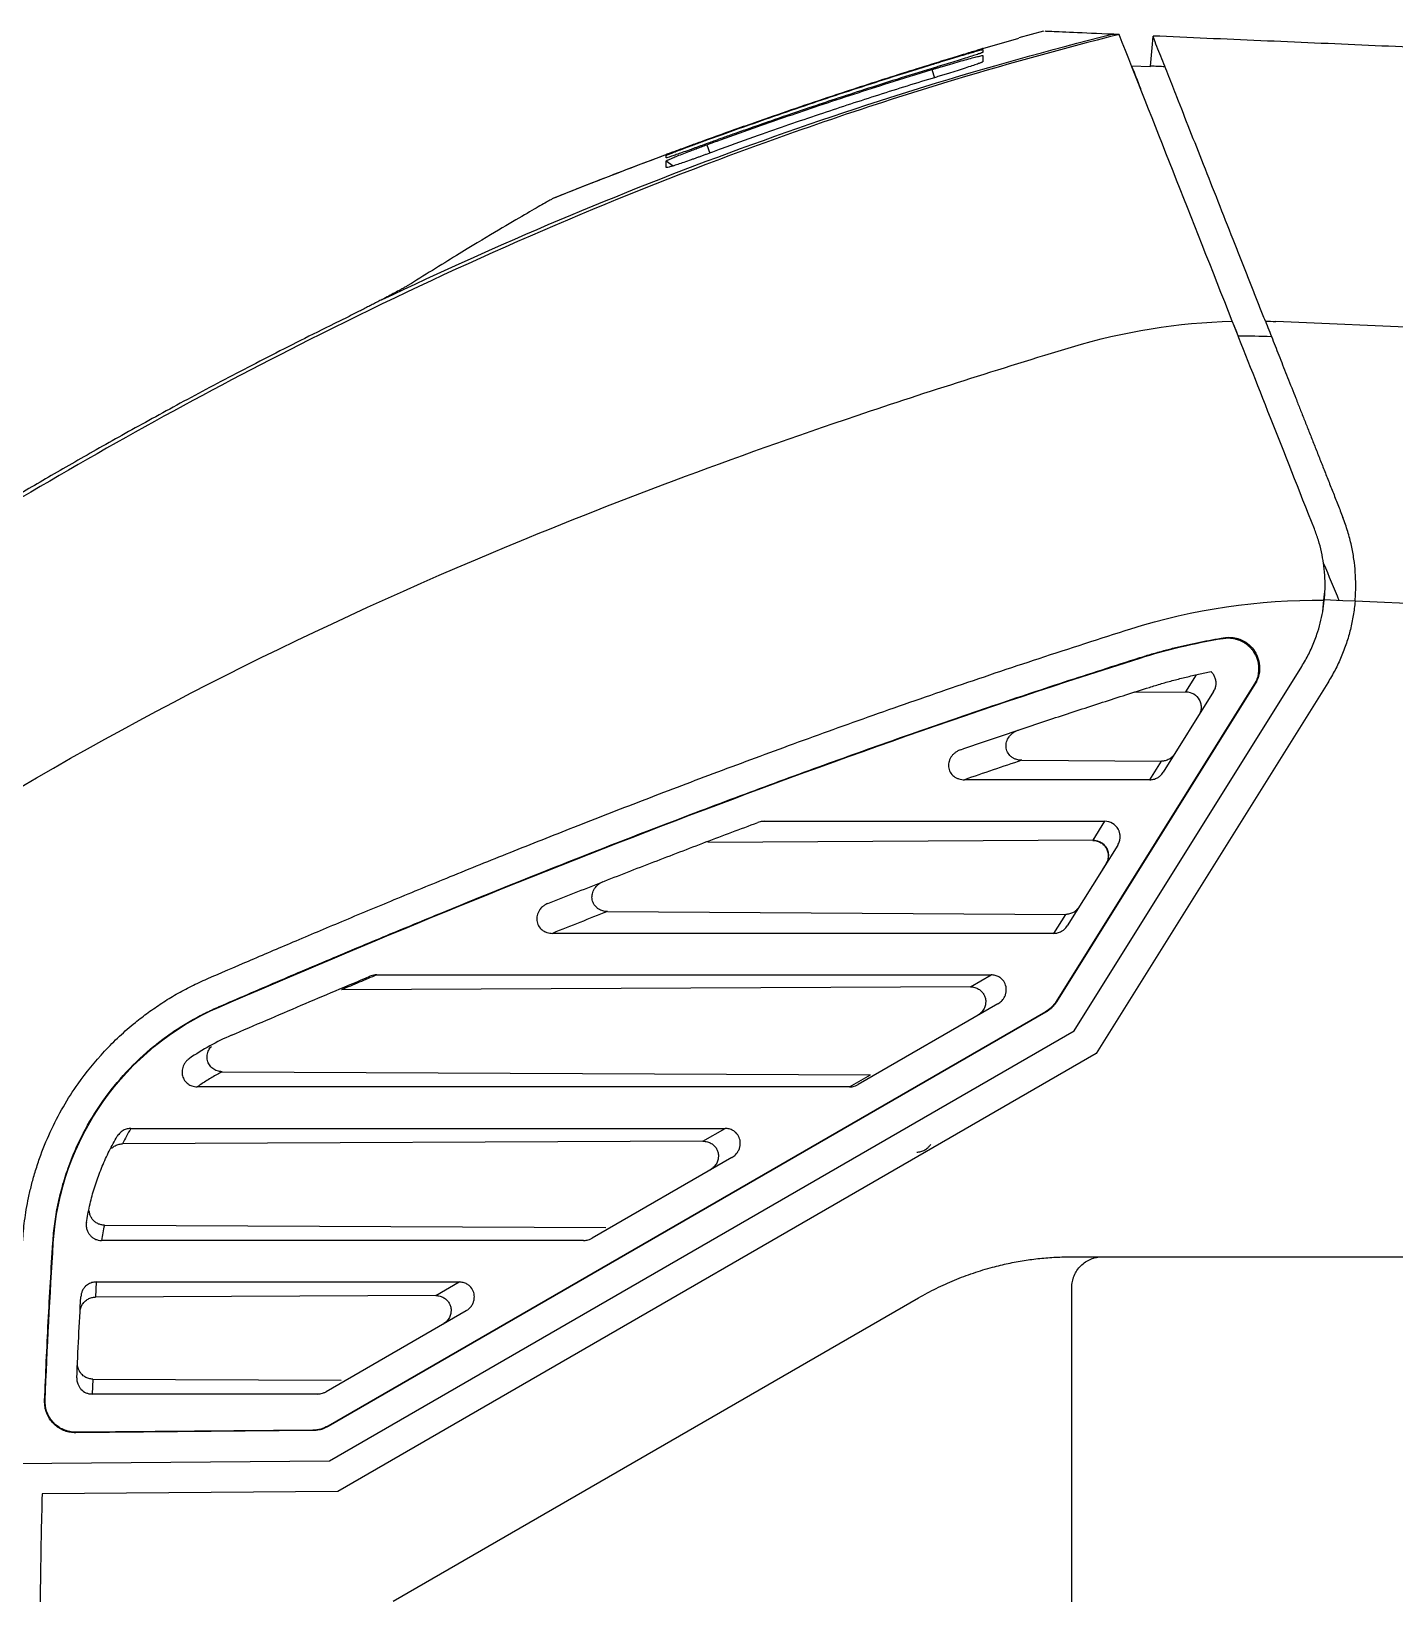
# Model space of a CAD drawing. Extents: x 86 to 639, y 68 to 658.
# Drawn here: x 485.7 to 530.1, y 424.2 to 475.1 of the extents above; entities that cross this region are included whole.
import ezdxf

# ---------------------------------------------------------------- set-up
doc = ezdxf.new("R2010")
doc.units = 0
doc.layers.get('0').update_dxf_attribs({"linetype": 'CONTINUOUS'})

msp = doc.modelspace()

# ---------------------------------------------------------------- linework, layer by layer
at = {"color": 7, "linetype": 'CONTINUOUS'}
for p, q in [((516.64, 474.543), (517.816, 474.884)), ((518.62, 475.106), (517.815, 474.887)), ((522.187, 474.921), (522.184, 474.95)), ((522.184, 474.93), (522.187, 474.921)), ((514.983, 473.858), (515.064, 473.593)), ((521.482, 473.985), (522.106, 473.958)), ((522.106, 473.958), (522.104, 473.97)), ((507.658, 471.41), (507.757, 471.139)), ((506.334, 471.091), (506.334, 471.093)), ((524.957, 465.185), (524.826, 465.517)), ((577.974, 463.396), (526.186, 465.657)), ((527.758, 456.694), (527.784, 456.951)), ((527.712, 456.217), (527.736, 456.462)), ((527.736, 456.462), (527.758, 456.694)), ((528.362, 456.562), (527.761, 456.588)), ((528.762, 456.544), (528.362, 456.562)), ((587.082, 453.998), (528.762, 456.544)), ((524.497, 455.36), (524.464, 455.338)), ((519.614, 442.562), (527.025, 454.422)), ((521.757, 454.712), (521.762, 454.697)), ((525.47, 453.821), (519.03, 443.515)), ((525.502, 453.842), (519.042, 443.503)), ((527.873, 453.892), (520.33, 441.821)), ((523.254, 453.599), (523.602, 454.156)), ((525.47, 453.821), (525.502, 453.842)), ((521.576, 453.589), (523.254, 453.599)), ((524.158, 453.608), (522.515, 450.978)), ((517.907, 451.369), (522.458, 451.341)), ((522.079, 450.734), (522.458, 451.341)), ((522.079, 450.734), (516.042, 450.734)), ((509.527, 449.382), (520.618, 449.382)), ((520.234, 448.766), (520.618, 449.382)), ((520.234, 448.766), (507.685, 448.689)), ((521.034, 448.608), (519.391, 445.978)), ((520.645, 447.986), (520.528, 447.799)), ((504.418, 446.443), (519.34, 446.351)), ((518.955, 445.734), (519.34, 446.351)), ((518.955, 445.734), (502.627, 445.734)), ((496.912, 444.382), (516.912, 444.382)), ((516.236, 443.992), (516.912, 444.382)), ((516.236, 443.992), (495.761, 443.897)), ((491.777, 443.349), (491.783, 443.335)), ((518.682, 443.179), (495.321, 429.691)), ((518.694, 443.167), (495.326, 429.676)), ((517.135, 443.44), (512.579, 440.81)), ((518.694, 443.167), (518.682, 443.179)), ((519.042, 443.503), (519.03, 443.515)), ((495.365, 428.562), (519.614, 442.562)), ((520.33, 441.821), (495.637, 427.564)), ((491.878, 441.229), (512.987, 441.131)), ((512.3, 440.734), (512.987, 441.131)), ((512.3, 440.734), (491.063, 440.734)), ((488.9, 439.382), (508.251, 439.382)), ((507.531, 438.966), (508.251, 439.382)), ((507.531, 438.966), (488.628, 438.879)), ((508.475, 438.44), (503.919, 435.81)), ((488.04, 436.232), (504.371, 436.156)), ((486.362, 435.657), (486.378, 435.656)), ((503.64, 435.734), (487.946, 435.734)), ((519.548, 435.204), (582.082, 435.204)), ((487.773, 434.382), (487.746, 433.889)), ((487.773, 434.382), (499.591, 434.382)), ((498.827, 433.94), (499.591, 434.382)), ((519.539, 395.204), (519.539, 434.204)), ((498.827, 433.94), (487.746, 433.889)), ((497.448, 423.991), (514.549, 433.864)), ((499.815, 433.44), (495.259, 430.81)), ((487.662, 431.219), (487.64, 430.734)), ((487.662, 431.219), (495.755, 431.182)), ((486.095, 430.513), (486.111, 430.529)), ((494.979, 430.734), (487.64, 430.734)), ((494.835, 429.542), (487.103, 429.474)), ((487.103, 429.474), (487.119, 429.49)), ((494.83, 429.557), (487.119, 429.49)), ((494.835, 429.542), (494.83, 429.557)), ((495.326, 429.676), (495.321, 429.691)), ((485.039, 428.472), (495.365, 428.562)), ((495.637, 427.564), (486.012, 427.48))]:
    msp.add_line(p, q, dxfattribs=at)
at = {"color": 8, "linetype": 'CONTINUOUS'}
msp.add_line((506.334, 470.882), (506.564, 470.724), dxfattribs=at)
at = {"color": 7, "linetype": 'CONTINUOUS'}
for points, knots in [([(521.082, 474.998), (519.162, 474.52), (517.255, 473.991), (512.753, 472.619), (505.716, 470.206), (491.956, 464.077), (481.401, 457.694), (473.653, 452.377), (472.193, 451.346), (470.746, 450.297)], [0.006079, 0.006079, 0.006079, 0.006079, 0.579526, 0.579526, 1.370109, 2.734139, 4.938381, 4.938381, 5.45612, 5.45612, 5.45612, 5.45612]), ([(497.082, 466.37), (500.894, 468.185), (504.786, 469.834), (512.717, 472.733), (516.755, 473.983), (520.849, 475.008)], [0, 0, 0, 0, 0.5, 0.5, 1, 1, 1, 1]), ([(520.849, 475.008), (520.399, 475.028), (519.498, 475.067), (518.807, 475.097), (518.713, 475.102), (518.676, 475.103)], [0, 0, 0, 0, 0.379426, 0.758852, 1, 1, 1, 1]), ([(577.815, 472.521), (577.44, 472.538), (576.701, 472.57), (575.61, 472.618), (574.553, 472.664), (573.533, 472.708), (572.548, 472.751), (571.6, 472.793), (570.688, 472.833), (569.812, 472.871), (568.973, 472.908), (568.171, 472.943), (567.405, 472.976), (566.677, 473.008), (565.985, 473.038), (565.33, 473.066), (564.713, 473.093), (561.643, 473.227), (556.823, 473.437), (549.262, 473.767), (542.634, 474.058), (536.789, 474.314), (532.706, 474.492), (529.198, 474.644), (525.69, 474.797), (523.353, 474.899), (522.184, 474.95)], [0, 0, 0, 0, 0.020557, 0.040442, 0.059653, 0.078191, 0.096055, 0.113244, 0.129758, 0.145598, 0.160763, 0.175255, 0.189072, 0.202216, 0.214687, 0.226484, 0.237608, 0.248059, 0.392357, 0.497348, 0.654875, 0.748636, 0.811479, 0.874323, 0.937163, 1, 1, 1, 1]), ([(525.841, 465.669), (525.782, 465.818), (525.665, 466.116), (525.489, 466.561), (525.314, 467.004), (525.139, 467.446), (524.966, 467.885), (524.686, 468.593), (524.304, 469.561), (523.835, 470.75), (523.385, 471.888), (523.008, 472.842), (522.694, 473.639), (522.436, 474.292), (522.27, 474.712), (522.187, 474.921)], [0, 0, 0, 0, 0.044966, 0.089898, 0.134817, 0.179745, 0.224704, 0.269714, 0.398134, 0.526278, 0.648213, 0.769655, 0.846733, 0.923475, 1, 1, 1, 1]), ([(514.983, 473.858), (515.016, 473.868), (515.084, 473.889), (515.186, 473.919), (515.307, 473.955), (515.442, 473.995), (515.641, 474.054), (515.878, 474.122), (516.134, 474.193), (516.35, 474.251), (516.496, 474.287), (516.585, 474.307), (516.633, 474.316), (516.638, 474.314), (516.641, 474.313)], [0, 0, 0, 0, 0.040435, 0.082224, 0.125509, 0.189063, 0.250866, 0.377709, 0.500607, 0.626195, 0.749953, 0.833853, 0.916556, 1, 1, 1, 1]), ([(514.984, 474.023), (515.016, 474.033), (515.084, 474.054), (515.186, 474.085), (515.306, 474.122), (515.441, 474.163), (515.64, 474.223), (515.875, 474.294), (516.132, 474.369), (516.347, 474.432), (516.494, 474.474), (516.583, 474.498), (516.632, 474.51), (516.637, 474.511), (516.64, 474.511)], [0, 0, 0, 0, 0.040315, 0.082112, 0.12553, 0.189161, 0.250895, 0.377807, 0.500561, 0.626188, 0.749847, 0.833993, 0.916721, 1, 1, 1, 1]), ([(516.64, 474.54), (516.639, 474.54), (516.638, 474.539), (516.626, 474.535), (516.606, 474.529), (516.579, 474.52), (516.543, 474.51), (516.474, 474.488), (516.345, 474.449), (516.129, 474.383), (515.874, 474.306), (515.64, 474.234), (515.442, 474.174), (515.29, 474.127), (515.137, 474.08), (515.035, 474.048), (514.985, 474.033)], [0, 0, 0, 0, 0.04168, 0.083042, 0.124338, 0.165821, 0.207742, 0.250344, 0.373822, 0.499504, 0.622344, 0.749085, 0.810596, 0.874457, 0.939088, 1, 1, 1, 1]), ([(516.641, 474.419), (516.64, 474.418), (516.639, 474.416), (516.626, 474.41), (516.607, 474.403), (516.579, 474.393), (516.544, 474.38), (516.474, 474.356), (516.345, 474.314), (516.13, 474.247), (515.876, 474.167), (515.642, 474.095), (515.445, 474.035), (515.294, 473.988), (515.141, 473.942), (515.038, 473.911), (514.989, 473.895)], [0, 0, 0, 0, 0.0416519, 0.0829944, 0.1242804, 0.1657636, 0.2076945, 0.2503157, 0.3737345, 0.4994214, 0.6222441, 0.7490082, 0.8104932, 0.874412, 0.9391496, 1, 1, 1, 1]), ([(516.64, 474.543), (516.64, 474.542), (516.64, 474.542), (516.64, 474.541), (516.64, 474.54)], [0, 0, 0, 0, 0.503636, 1, 1, 1, 1]), ([(516.64, 474.511), (516.64, 474.503), (516.641, 474.488), (516.64, 474.458), (516.641, 474.432), (516.641, 474.419)], [0, 0, 0, 0, 0.3307315, 0.6640683, 1, 1, 1, 1]), ([(516.641, 474.313), (516.641, 474.284), (516.642, 474.226), (516.642, 474.152), (516.642, 474.115)], [0, 0, 0, 0, 0.4993483, 1, 1, 1, 1]), ([(507.658, 471.41), (507.806, 471.464), (508.357, 471.664), (509.57, 472.095), (511.393, 472.72), (513.284, 473.336), (514.515, 473.714), (514.983, 473.858)], [0, 0, 0, 0, 0.060986, 0.227649, 0.499981, 0.809721, 1, 1, 1, 1]), ([(507.661, 471.567), (507.829, 471.628), (508.458, 471.855), (509.845, 472.346), (511.84, 473.024), (513.654, 473.611), (514.708, 473.938), (514.984, 474.023)], [0, 0, 0, 0, 0.069231, 0.259707, 0.571422, 0.887858, 1, 1, 1, 1]), ([(514.985, 474.033), (514.657, 473.931), (514.002, 473.727), (513.021, 473.414), (511.572, 472.941), (509.966, 472.396), (508.51, 471.882), (507.844, 471.641), (507.663, 471.576)], [0, 0, 0, 0, 0.133335, 0.26667, 0.400006, 0.725163, 0.925162, 1, 1, 1, 1]), ([(514.989, 473.895), (514.605, 473.777), (513.87, 473.551), (512.819, 473.217), (511.867, 472.906), (511.014, 472.622), (510.26, 472.365), (509.603, 472.138), (509.044, 471.942), (508.582, 471.778), (508.216, 471.648), (507.947, 471.55), (507.774, 471.488), (507.691, 471.457), (507.665, 471.448)], [0, 0, 0, 0, 0.156047, 0.298876, 0.428486, 0.544876, 0.648045, 0.737993, 0.814718, 0.878221, 0.9285, 0.965557, 0.98939, 1, 1, 1, 1]), ([(516.642, 474.115), (516.641, 474.113), (516.639, 474.11), (516.627, 474.103), (516.607, 474.093), (516.579, 474.082), (516.544, 474.068), (516.474, 474.042), (516.345, 473.997), (516.13, 473.926), (515.877, 473.844), (515.643, 473.771), (515.447, 473.711), (515.295, 473.664), (515.143, 473.617), (515.041, 473.586), (514.992, 473.571)], [0, 0, 0, 0, 0.041624, 0.08295, 0.124233, 0.165724, 0.207676, 0.250329, 0.373689, 0.499431, 0.622198, 0.748998, 0.810544, 0.874408, 0.93956, 1, 1, 1, 1]), ([(514.992, 473.571), (514.681, 473.476), (514.061, 473.287), (513.136, 472.994), (512.22, 472.698), (510.95, 472.275), (509.583, 471.803), (508.371, 471.367), (507.817, 471.163), (507.666, 471.107)], [0, 0, 0, 0, 0.126268, 0.251696, 0.376284, 0.500031, 0.770949, 0.937608, 1, 1, 1, 1]), ([(507.168, 471.394), (506.999, 471.332), (506.441, 471.128), (505.352, 470.717), (504.049, 470.216), (503.122, 469.852), (502.736, 469.698), (502.643, 469.66)], [0, 0, 0, 0, 0.117108, 0.3857418, 0.6440359, 0.9138592, 1, 1, 1, 1]), ([(507.663, 471.576), (507.627, 471.563), (507.555, 471.537), (507.448, 471.498), (507.343, 471.46), (507.24, 471.422), (507.089, 471.367), (506.901, 471.298), (506.699, 471.224), (506.535, 471.164), (506.419, 471.122), (506.346, 471.095), (506.338, 471.093), (506.334, 471.092)], [0, 0, 0, 0, 0.050013, 0.099751, 0.149555, 0.19976, 0.250697, 0.375457, 0.500343, 0.624863, 0.74994, 0.872686, 1, 1, 1, 1]), ([(506.334, 471.068), (506.335, 471.068), (506.336, 471.07), (506.348, 471.075), (506.366, 471.083), (506.393, 471.093), (506.443, 471.113), (506.537, 471.15), (506.699, 471.212), (506.9, 471.287), (507.108, 471.364), (507.305, 471.437), (507.481, 471.502), (507.601, 471.545), (507.661, 471.567)], [0, 0, 0, 0, 0.050959, 0.101218, 0.151025, 0.200636, 0.25031, 0.375903, 0.499852, 0.624702, 0.749434, 0.833649, 0.916653, 1, 1, 1, 1]), ([(507.665, 471.448), (507.629, 471.435), (507.557, 471.409), (507.451, 471.37), (507.346, 471.332), (507.242, 471.295), (507.092, 471.241), (506.903, 471.174), (506.701, 471.103), (506.536, 471.046), (506.419, 471.007), (506.346, 470.985), (506.338, 470.985), (506.334, 470.986)], [0, 0, 0, 0, 0.050032, 0.099783, 0.149589, 0.199786, 0.250702, 0.375553, 0.500386, 0.62493, 0.74999, 0.872478, 1, 1, 1, 1]), ([(506.334, 470.882), (506.335, 470.883), (506.336, 470.886), (506.348, 470.893), (506.366, 470.903), (506.393, 470.916), (506.443, 470.939), (506.536, 470.979), (506.697, 471.045), (506.897, 471.124), (507.105, 471.204), (507.301, 471.278), (507.478, 471.344), (507.598, 471.388), (507.658, 471.41)], [0, 0, 0, 0, 0.050711, 0.100854, 0.150676, 0.200427, 0.250358, 0.375997, 0.499878, 0.624773, 0.749416, 0.833701, 0.916708, 1, 1, 1, 1]), ([(507.666, 471.107), (507.63, 471.094), (507.559, 471.068), (507.453, 471.029), (507.348, 470.991), (507.245, 470.954), (507.094, 470.901), (506.906, 470.835), (506.702, 470.766), (506.537, 470.713), (506.419, 470.679), (506.347, 470.663), (506.339, 470.668), (506.335, 470.67)], [0, 0, 0, 0, 0.050066, 0.099837, 0.149647, 0.199831, 0.250714, 0.375685, 0.500435, 0.625008, 0.750042, 0.872107, 1, 1, 1, 1]), ([(502.695, 469.686), (503.488, 470.004), (504.699, 470.478), (505.916, 470.938), (506.334, 471.093)], [1.2247687, 1.2247687, 1.2247687, 1.2247687, 1.3029892, 1.3438255, 1.3438255, 1.3438255, 1.3438255]), ([(506.334, 470.986), (506.334, 470.99), (506.335, 471), (506.333, 471.016), (506.334, 471.035), (506.334, 471.054), (506.334, 471.063), (506.334, 471.068)], [0, 0, 0, 0, 0.115014, 0.25001, 0.500012, 0.748945, 1, 1, 1, 1]), ([(506.335, 470.67), (506.335, 470.682), (506.335, 470.703), (506.335, 470.743), (506.334, 470.788), (506.334, 470.838), (506.334, 470.868), (506.334, 470.882)], [0, 0, 0, 0, 0.142865, 0.250012, 0.500016, 0.749342, 1, 1, 1, 1]), ([(502.644, 469.658), (502.633, 469.652), (502.598, 469.632), (502.313, 469.472), (501.768, 469.158), (500.92, 468.661), (499.766, 467.972), (498.657, 467.28), (498.102, 466.934)], [0, 0, 0, 0, 0.089027, 0.271254, 0.453472, 0.635657, 0.817812, 1, 1, 1, 1]), ([(498.102, 466.934), (498.08, 466.92), (498.037, 466.893), (497.96, 466.848), (497.875, 466.799), (497.781, 466.746), (497.658, 466.677), (497.499, 466.591), (497.3, 466.484), (497.155, 466.408), (497.082, 466.37)], [0, 0, 0, 0, 0.099197, 0.198416, 0.298049, 0.398483, 0.500097, 0.666179, 0.83229, 1, 1, 1, 1]), ([(497.082, 466.37), (497.036, 466.346), (496.944, 466.298), (496.799, 466.224), (496.65, 466.147), (496.495, 466.068), (496.304, 465.972), (496.075, 465.856), (495.806, 465.722), (495.624, 465.632), (495.531, 465.586)], [0, 0, 0, 0, 0.097814, 0.196456, 0.29622, 0.397392, 0.500246, 0.663675, 0.82996, 1, 1, 1, 1]), ([(495.531, 465.586), (495.162, 465.403), (494.436, 465.042), (493.369, 464.499), (492.342, 463.967), (491.354, 463.445), (490.405, 462.936), (489.495, 462.438), (488.622, 461.955), (487.787, 461.485), (486.989, 461.03), (486.228, 460.591), (485.504, 460.168), (484.816, 459.761), (484.164, 459.372), (483.547, 459), (482.499, 458.362), (480.988, 457.424), (478.987, 456.146), (476.926, 454.792), (474.807, 453.358), (472.629, 451.845), (471.17, 450.794), (470.428, 450.26)], [0, 0, 0, 0, 0.0420064, 0.0826574, 0.1219544, 0.1598985, 0.1964906, 0.2317316, 0.2656221, 0.2981624, 0.3293529, 0.3591937, 0.3876851, 0.414827, 0.4406195, 0.4650626, 0.4881562, 0.565624, 0.6462287, 0.7299708, 0.8168491, 0.9068606, 1, 1, 1, 1]), ([(519.532, 464.822), (519.532, 464.822), (519.532, 464.822), (521.226, 465.333), (522.994, 465.62), (524.766, 465.668)], [4.8826545, 4.8826545, 4.8826545, 4.8826545, 4.8826726, 4.8826726, 5.4561198, 5.4561198, 5.4561198, 5.4561198]), ([(525.841, 465.669), (525.878, 465.575), (525.953, 465.385), (526.069, 465.092), (526.188, 464.79), (526.311, 464.48), (526.436, 464.161), (526.566, 463.834), (526.698, 463.498), (526.834, 463.154), (526.973, 462.802), (527.116, 462.442), (527.261, 462.073), (527.41, 461.696), (527.562, 461.312), (527.717, 460.92), (527.875, 460.52), (528.036, 460.112), (528.199, 459.697), (528.31, 459.417), (528.366, 459.276)], [0, 0, 0, 0, 0.0516846, 0.1038091, 0.1563783, 0.2093963, 0.2628667, 0.316793, 0.3711778, 0.4260235, 0.4813319, 0.5371043, 0.5933417, 0.6500444, 0.7072123, 0.7648451, 0.8229418, 0.881501, 0.9405211, 1, 1, 1, 1]), ([(482.548, 448.81), (482.548, 448.81), (482.548, 448.81), (488.326, 452.449), (498.198, 457.4), (510.848, 462.101), (517.196, 464.117), (519.532, 464.822)], [0.523791, 0.523791, 0.523791, 0.523791, 0.523817, 0.523817, 2.72806, 4.09209, 4.882655, 4.882655, 4.882655, 4.882655]), ([(527.761, 456.579), (527.767, 456.645), (527.778, 456.777), (527.786, 456.976), (527.786, 457.174), (527.778, 457.373), (527.761, 457.572), (527.73, 457.835), (527.671, 458.158), (527.572, 458.538), (527.481, 458.784), (527.436, 458.908)], [0, 0, 0, 0, 0.082446, 0.165038, 0.247921, 0.331238, 0.415129, 0.499733, 0.664828, 0.83128, 1, 1, 1, 1]), ([(528.762, 456.544), (528.767, 456.603), (528.776, 456.72), (528.783, 456.896), (528.787, 457.153), (528.775, 457.496), (528.729, 457.928), (528.648, 458.372), (528.531, 458.826), (528.422, 459.124), (528.366, 459.276)], [0, 0, 0, 0, 0.061952, 0.124188, 0.186713, 0.335028, 0.490453, 0.653053, 0.822886, 1, 1, 1, 1]), ([(527.025, 454.422), (527.066, 454.489), (527.146, 454.622), (527.255, 454.828), (527.355, 455.038), (527.444, 455.253), (527.541, 455.517), (527.634, 455.834), (527.715, 456.203), (527.746, 456.454), (527.761, 456.579)], [0, 0, 0, 0, 0.101579, 0.202808, 0.303907, 0.405095, 0.506594, 0.671068, 0.835221, 1, 1, 1, 1]), ([(528.762, 456.544), (528.754, 456.467), (528.739, 456.313), (528.705, 456.083), (528.662, 455.855), (528.611, 455.629), (528.551, 455.405), (528.458, 455.105), (528.318, 454.735), (528.117, 454.303), (527.955, 454.029), (527.873, 453.892)], [0, 0, 0, 0, 0.0824724, 0.1646885, 0.2467711, 0.328844, 0.4110305, 0.493454, 0.6623505, 0.830842, 1, 1, 1, 1]), ([(491.387, 444.253), (491.834, 444.446), (492.767, 444.848), (494.228, 445.471), (495.81, 446.139), (497.515, 446.849), (499.342, 447.599), (501.294, 448.388), (503.37, 449.212), (505.572, 450.068), (507.901, 450.954), (510.359, 451.865), (512.946, 452.797), (515.664, 453.745), (518.514, 454.707), (520.465, 455.331), (521.461, 455.65)], [0, 0, 0, 0, 0.045352, 0.094717, 0.148097, 0.20549, 0.266895, 0.332312, 0.40174, 0.475177, 0.552622, 0.634076, 0.719537, 0.809009, 0.902494, 1, 1, 1, 1]), ([(521.757, 454.712), (521.886, 454.752), (522.142, 454.831), (522.53, 454.94), (522.919, 455.041), (523.311, 455.133), (523.704, 455.217), (524.1, 455.294), (524.365, 455.338), (524.497, 455.36)], [0, 0, 0, 0, 0.142991, 0.285831, 0.428583, 0.571312, 0.714082, 0.856956, 1, 1, 1, 1]), ([(524.464, 455.338), (524.495, 455.343), (524.56, 455.351), (524.658, 455.352), (524.758, 455.344), (524.856, 455.325), (524.953, 455.297), (525.046, 455.259), (525.133, 455.213), (525.213, 455.16), (525.286, 455.101), (525.351, 455.038), (525.408, 454.973), (525.493, 454.855), (525.589, 454.657), (525.633, 454.397), (525.611, 454.163), (525.558, 453.978), (525.499, 453.872), (525.47, 453.821)], [0, 0, 0, 0, 0.042116, 0.085143, 0.128814, 0.172833, 0.216885, 0.260645, 0.30379, 0.346013, 0.387031, 0.426593, 0.464486, 0.500538, 0.617558, 0.749811, 0.840459, 0.924037, 1, 1, 1, 1]), ([(524.497, 455.36), (524.531, 455.364), (524.597, 455.373), (524.697, 455.373), (524.796, 455.365), (524.893, 455.346), (524.988, 455.317), (525.135, 455.256), (525.321, 455.136), (525.504, 454.923), (525.626, 454.667), (525.662, 454.414), (525.645, 454.194), (525.595, 454.009), (525.533, 453.898), (525.502, 453.842)], [0, 0, 0, 0, 0.044466, 0.088033, 0.131137, 0.174228, 0.217756, 0.262158, 0.382808, 0.503687, 0.626998, 0.750553, 0.83406, 0.916177, 1, 1, 1, 1]), ([(491.777, 443.349), (492.404, 443.619), (493.648, 444.156), (495.506, 444.944), (497.341, 445.711), (499.81, 446.729), (502.897, 447.973), (506.25, 449.277), (509.201, 450.389), (511.765, 451.328), (514.302, 452.23), (516.811, 453.095), (519.291, 453.924), (520.939, 454.45), (521.757, 454.712)], [0, 0, 0, 0, 0.063836, 0.126757, 0.188766, 0.249862, 0.376518, 0.499995, 0.586354, 0.671492, 0.755418, 0.83814, 0.919664, 1, 1, 1, 1]), ([(522.064, 453.743), (522.196, 453.784), (522.46, 453.866), (522.86, 453.977), (523.262, 454.079), (523.667, 454.172), (523.938, 454.227), (524.074, 454.254)], [0, 0, 0, 0, 0.200106, 0.400053, 0.599947, 0.799894, 1, 1, 1, 1]), ([(524.158, 453.608), (524.169, 453.627), (524.191, 453.665), (524.213, 453.723), (524.227, 453.778), (524.235, 453.828), (524.237, 453.873), (524.236, 453.913), (524.23, 453.979), (524.206, 454.068), (524.151, 454.173), (524.099, 454.228), (524.074, 454.254)], [0, 0, 0, 0, 0.095998, 0.183977, 0.263934, 0.335868, 0.399778, 0.455664, 0.503528, 0.680894, 0.846314, 1, 1, 1, 1]), ([(515.925, 451.714), (516.441, 451.891), (517.469, 452.243), (519.009, 452.757), (520.538, 453.258), (521.557, 453.582), (522.064, 453.743)], [0, 0, 0, 0, 0.253103, 0.504131, 0.753093, 1, 1, 1, 1]), ([(523.254, 453.599), (523.254, 453.599), (523.344, 453.599), (523.524, 453.551), (523.683, 453.381), (523.746, 453.209), (523.755, 453.077), (523.732, 452.944), (523.693, 452.87), (523.671, 452.828)], [0, 0, 0, 0, 0.001446, 0.252045, 0.496896, 0.625499, 0.765567, 0.866097, 1, 1, 1, 1]), ([(517.907, 451.369), (517.888, 451.37), (517.847, 451.371), (517.784, 451.382), (517.712, 451.402), (517.634, 451.436), (517.532, 451.507), (517.434, 451.63), (517.387, 451.803), (517.409, 451.98), (517.477, 452.114), (517.56, 452.209), (517.632, 452.269), (517.712, 452.319), (517.772, 452.342), (517.801, 452.353)], [0, 0, 0, 0, 0.040268, 0.083422, 0.129579, 0.193154, 0.257393, 0.384288, 0.50644, 0.613485, 0.742762, 0.808048, 0.869265, 0.935892, 1, 1, 1, 1]), ([(515.925, 451.714), (515.9, 451.705), (515.842, 451.683), (515.764, 451.636), (515.69, 451.575), (515.606, 451.482), (515.533, 451.343), (515.513, 451.157), (515.568, 450.979), (515.669, 450.862), (515.773, 450.796), (515.859, 450.76), (515.952, 450.738), (516.013, 450.735), (516.042, 450.734)], [0, 0, 0, 0, 0.0553317, 0.1251594, 0.1858576, 0.2505815, 0.3810733, 0.499863, 0.6236029, 0.7496383, 0.8069035, 0.8746523, 0.9402502, 1, 1, 1, 1]), ([(517.907, 451.369), (517.596, 451.264), (516.97, 451.053), (516.353, 450.841), (516.042, 450.734)], [0, 0, 0, 0, 0.496496, 1, 1, 1, 1]), ([(522.893, 451.583), (522.878, 451.562), (522.851, 451.522), (522.802, 451.473), (522.754, 451.434), (522.684, 451.39), (522.587, 451.351), (522.5, 451.341), (522.459, 451.341), (522.458, 451.341)], [0, 0, 0, 0, 0.14767, 0.280699, 0.399087, 0.502841, 0.759506, 0.997049, 1, 1, 1, 1]), ([(522.079, 450.734), (522.08, 450.734), (522.121, 450.734), (522.208, 450.745), (522.32, 450.791), (522.431, 450.866), (522.483, 450.936), (522.515, 450.978)], [0, 0, 0, 0, 0.002917, 0.237959, 0.50099, 0.694603, 1, 1, 1, 1]), ([(502.482, 446.706), (503.058, 446.935), (504.205, 447.39), (505.921, 448.057), (507.621, 448.709), (508.751, 449.132), (509.313, 449.343)], [0, 0, 0, 0, 0.254178, 0.505566, 0.75417, 1, 1, 1, 1]), ([(509.527, 449.382), (509.506, 449.381), (509.461, 449.379), (509.389, 449.368), (509.339, 449.351), (509.313, 449.343)], [0, 0, 0, 0, 0.283541, 0.617598, 1, 1, 1, 1]), ([(521.034, 448.608), (521.045, 448.628), (521.068, 448.669), (521.092, 448.732), (521.106, 448.794), (521.113, 448.853), (521.113, 448.908), (521.107, 448.959), (521.098, 449.006), (521.086, 449.047), (521.071, 449.084), (521.021, 449.188), (520.885, 449.334), (520.705, 449.382), (520.619, 449.382), (520.618, 449.382)], [0, 0, 0, 0, 0.067175, 0.130551, 0.190127, 0.245905, 0.297885, 0.34607, 0.390462, 0.431064, 0.467881, 0.50092, 0.757994, 0.998548, 1, 1, 1, 1]), ([(520.228, 448.756), (520.251, 448.756), (520.296, 448.754), (520.362, 448.74), (520.426, 448.718), (520.505, 448.678), (520.593, 448.608), (520.672, 448.497), (520.721, 448.365), (520.728, 448.227), (520.704, 448.096), (520.665, 448.023), (520.645, 447.986)], [0, 0, 0, 0, 0.064087, 0.126819, 0.189391, 0.253006, 0.376, 0.499567, 0.633022, 0.767801, 0.88332, 1, 1, 1, 1]), ([(520.234, 448.766), (520.234, 448.766), (520.3, 448.766), (520.422, 448.742), (520.574, 448.646), (520.674, 448.518), (520.718, 448.397), (520.731, 448.302), (520.73, 448.217), (520.711, 448.11), (520.673, 448.037), (520.651, 447.996)], [0, 0, 0, 0, 0.001442, 0.18563, 0.339454, 0.499364, 0.633037, 0.697808, 0.76782, 0.87058, 1, 1, 1, 1]), ([(504.418, 446.443), (504.399, 446.443), (504.36, 446.445), (504.3, 446.455), (504.231, 446.474), (504.156, 446.508), (504.057, 446.576), (503.96, 446.694), (503.91, 446.861), (503.922, 447.035), (503.992, 447.196), (504.096, 447.31), (504.184, 447.371), (504.239, 447.4), (504.268, 447.412), (504.282, 447.418)], [0, 0, 0, 0, 0.0399374, 0.0827522, 0.1285557, 0.1910275, 0.2552298, 0.3818479, 0.5054017, 0.613731, 0.7432143, 0.8688819, 0.934311, 0.9680687, 1, 1, 1, 1]), ([(502.482, 446.706), (502.458, 446.696), (502.403, 446.672), (502.317, 446.614), (502.25, 446.548), (502.177, 446.449), (502.121, 446.323), (502.111, 446.143), (502.167, 445.973), (502.266, 445.86), (502.366, 445.795), (502.45, 445.759), (502.539, 445.738), (502.599, 445.735), (502.627, 445.734)], [0, 0, 0, 0, 0.055066, 0.12512, 0.217233, 0.250482, 0.3837, 0.499777, 0.624367, 0.749633, 0.807593, 0.874664, 0.940312, 1, 1, 1, 1]), ([(504.418, 446.443), (504.12, 446.326), (503.52, 446.09), (502.926, 445.853), (502.627, 445.734)], [0, 0, 0, 0, 0.496971, 1, 1, 1, 1]), ([(519.775, 446.593), (519.76, 446.571), (519.733, 446.531), (519.684, 446.482), (519.636, 446.444), (519.566, 446.4), (519.468, 446.361), (519.382, 446.351), (519.34, 446.351), (519.34, 446.351)], [0, 0, 0, 0, 0.1476697, 0.2806986, 0.3990874, 0.5028409, 0.7595057, 0.997049, 1, 1, 1, 1]), ([(518.955, 445.734), (518.955, 445.734), (518.996, 445.734), (519.084, 445.745), (519.196, 445.791), (519.306, 445.866), (519.359, 445.936), (519.391, 445.978)], [0, 0, 0, 0, 0.002917, 0.237978, 0.500999, 0.694619, 1, 1, 1, 1]), ([(485.38, 435.719), (485.388, 435.825), (485.404, 436.045), (485.443, 436.385), (485.497, 436.749), (485.57, 437.134), (485.665, 437.54), (485.783, 437.966), (486.07, 438.843), (486.52, 439.822), (487.259, 440.977), (488.024, 441.917), (488.824, 442.665), (489.469, 443.163), (489.914, 443.47), (490.382, 443.756), (490.873, 444.022), (491.215, 444.175), (491.387, 444.253)], [0, 0, 0, 0, 0.028986, 0.06022, 0.093704, 0.12944, 0.167428, 0.20767, 0.250163, 0.419635, 0.499968, 0.624874, 0.749847, 0.798286, 0.847521, 0.897551, 0.948376, 1, 1, 1, 1]), ([(492.179, 442.416), (492.936, 442.742), (494.435, 443.389), (495.94, 444.022), (496.685, 444.335)], [0, 0, 0, 0, 0.504693, 1, 1, 1, 1]), ([(496.912, 444.382), (496.721, 444.301), (496.336, 444.14), (495.953, 443.978), (495.761, 443.897)], [0, 0, 0, 0, 0.498087, 1, 1, 1, 1]), ([(496.912, 444.382), (496.892, 444.381), (496.846, 444.379), (496.769, 444.366), (496.715, 444.346), (496.685, 444.335)], [0, 0, 0, 0, 0.2612681, 0.5954928, 1, 1, 1, 1]), ([(517.135, 443.44), (517.156, 443.453), (517.196, 443.478), (517.248, 443.525), (517.292, 443.573), (517.327, 443.624), (517.355, 443.674), (517.376, 443.724), (517.391, 443.772), (517.401, 443.817), (517.406, 443.859), (517.409, 443.95), (517.381, 444.092), (517.283, 444.234), (517.166, 444.321), (517.046, 444.372), (516.958, 444.378), (516.912, 444.382)], [0, 0, 0, 0, 0.055288, 0.107627, 0.157022, 0.203478, 0.247, 0.287595, 0.325271, 0.360041, 0.391919, 0.420922, 0.566994, 0.710614, 0.799857, 0.896183, 1, 1, 1, 1]), ([(516.236, 443.992), (516.26, 443.991), (516.308, 443.989), (516.378, 443.975), (516.442, 443.952), (516.502, 443.922), (516.556, 443.886), (516.602, 443.844), (516.642, 443.798), (516.675, 443.748), (516.701, 443.697), (516.721, 443.64), (516.734, 443.578), (516.74, 443.498), (516.729, 443.396), (516.685, 443.274), (516.6, 443.148), (516.513, 443.086), (516.466, 443.054)], [0, 0, 0, 0, 0.054762, 0.107907, 0.159483, 0.209541, 0.258137, 0.305334, 0.351199, 0.395806, 0.439234, 0.48157, 0.530798, 0.581315, 0.663601, 0.760677, 0.872766, 1, 1, 1, 1]), ([(486.362, 435.657), (486.37, 435.761), (486.385, 435.968), (486.421, 436.277), (486.467, 436.585), (486.524, 436.89), (486.592, 437.193), (486.67, 437.494), (486.759, 437.794), (486.956, 438.379), (487.324, 439.228), (487.964, 440.28), (488.738, 441.238), (489.459, 441.914), (490.046, 442.368), (490.457, 442.651), (490.883, 442.909), (491.322, 443.145), (491.625, 443.281), (491.777, 443.349)], [0, 0, 0, 0, 0.031546, 0.062994, 0.094382, 0.125749, 0.157134, 0.188576, 0.220113, 0.251783, 0.375696, 0.499886, 0.624061, 0.748034, 0.798658, 0.849007, 0.899241, 0.949519, 1, 1, 1, 1]), ([(519.042, 443.503), (519.023, 443.476), (518.987, 443.421), (518.923, 443.347), (518.853, 443.28), (518.777, 443.218), (518.722, 443.184), (518.694, 443.167)], [0, 0, 0, 0, 0.20208, 0.401223, 0.599316, 0.798278, 1, 1, 1, 1]), ([(490.8, 441.652), (490.782, 441.638), (490.739, 441.606), (490.678, 441.541), (490.633, 441.471), (490.587, 441.371), (490.561, 441.247), (490.578, 441.086), (490.645, 440.941), (490.753, 440.83), (490.896, 440.751), (491.002, 440.74), (491.063, 440.734)], [0, 0, 0, 0, 0.054163, 0.125254, 0.207942, 0.250508, 0.383211, 0.499824, 0.625107, 0.750493, 0.859022, 1, 1, 1, 1]), ([(491.878, 441.229), (491.822, 441.233), (491.711, 441.243), (491.565, 441.325), (491.454, 441.441), (491.389, 441.593), (491.378, 441.765), (491.424, 441.93), (491.492, 442.014), (491.523, 442.053)], [0, 0, 0, 0, 0.147253, 0.289084, 0.427722, 0.562996, 0.716598, 0.871467, 1, 1, 1, 1]), ([(491.878, 441.229), (491.821, 441.199), (491.706, 441.137), (491.541, 441.042), (491.378, 440.943), (491.217, 440.84), (491.115, 440.77), (491.063, 440.734)], [0, 0, 0, 0, 0.185219, 0.377779, 0.577733, 0.785126, 1, 1, 1, 1]), ([(512.3, 440.734), (512.318, 440.735), (512.357, 440.736), (512.423, 440.747), (512.5, 440.769), (512.552, 440.795), (512.579, 440.81)], [0, 0, 0, 0, 0.1811949, 0.4082622, 0.6812035, 1, 1, 1, 1]), ([(487.455, 436.318), (487.47, 436.408), (487.5, 436.588), (487.557, 436.856), (487.621, 437.12), (487.695, 437.382), (487.778, 437.641), (487.869, 437.897), (487.97, 438.149), (488.079, 438.399), (488.198, 438.646), (488.325, 438.889), (488.416, 439.049), (488.462, 439.129)], [0, 0, 0, 0, 0.0914184, 0.1824128, 0.2730892, 0.3635551, 0.4539186, 0.5442881, 0.6347721, 0.7254787, 0.8165151, 0.9079873, 1, 1, 1, 1]), ([(488.9, 439.382), (488.893, 439.382), (488.864, 439.381), (488.814, 439.375), (488.723, 439.353), (488.633, 439.31), (488.534, 439.231), (488.491, 439.169), (488.462, 439.129)], [0, 0, 0, 0, 0.04043, 0.164064, 0.286492, 0.571322, 0.720289, 1, 1, 1, 1]), ([(488.9, 439.382), (488.852, 439.299), (488.755, 439.131), (488.67, 438.963), (488.628, 438.879)], [0, 0, 0, 0, 0.4958546, 1, 1, 1, 1]), ([(508.475, 438.44), (508.496, 438.453), (508.536, 438.478), (508.588, 438.525), (508.632, 438.573), (508.667, 438.624), (508.695, 438.674), (508.716, 438.724), (508.731, 438.772), (508.74, 438.817), (508.745, 438.859), (508.749, 438.95), (508.721, 439.092), (508.623, 439.234), (508.505, 439.321), (508.386, 439.372), (508.297, 439.378), (508.251, 439.382)], [0, 0, 0, 0, 0.0552876, 0.1076271, 0.1570224, 0.2034781, 0.2469997, 0.2875945, 0.3252712, 0.360041, 0.3919184, 0.4209222, 0.5669869, 0.7106104, 0.7998743, 0.8962007, 1, 1, 1, 1]), ([(488.274, 438.728), (488.301, 438.753), (488.363, 438.811), (488.486, 438.866), (488.58, 438.875), (488.628, 438.879)], [0, 0, 0, 0, 0.282908, 0.64075, 1, 1, 1, 1]), ([(507.531, 438.966), (507.556, 438.965), (507.603, 438.963), (507.673, 438.949), (507.738, 438.927), (507.797, 438.896), (507.851, 438.86), (507.898, 438.818), (507.938, 438.772), (507.971, 438.723), (507.997, 438.671), (508.017, 438.614), (508.03, 438.553), (508.036, 438.472), (508.024, 438.37), (507.98, 438.248), (507.896, 438.122), (507.808, 438.061), (507.762, 438.028)], [0, 0, 0, 0, 0.054762, 0.107907, 0.159483, 0.209541, 0.258137, 0.305334, 0.351199, 0.395806, 0.439234, 0.48157, 0.530798, 0.581315, 0.663601, 0.760677, 0.872766, 1, 1, 1, 1]), ([(514.498, 438.613), (514.518, 438.613), (514.56, 438.614), (514.624, 438.627), (514.69, 438.648), (514.751, 438.677), (514.809, 438.715), (514.869, 438.765), (514.915, 438.817), (514.939, 438.855), (514.946, 438.865)], [0, 0, 0, 0, 0.113338, 0.234601, 0.363301, 0.498645, 0.612474, 0.74713, 0.933178, 1, 1, 1, 1]), ([(488.04, 436.232), (488.003, 436.234), (487.93, 436.239), (487.824, 436.279), (487.726, 436.341), (487.645, 436.426), (487.587, 436.524), (487.555, 436.614), (487.551, 436.671), (487.55, 436.691)], [0, 0, 0, 0, 0.1486303, 0.2965878, 0.4569743, 0.6170097, 0.7679712, 0.918772, 1, 1, 1, 1]), ([(487.455, 436.318), (487.453, 436.295), (487.447, 436.251), (487.451, 436.185), (487.461, 436.124), (487.477, 436.068), (487.497, 436.019), (487.52, 435.977), (487.543, 435.942), (487.581, 435.893), (487.641, 435.835), (487.735, 435.778), (487.837, 435.741), (487.91, 435.736), (487.946, 435.734)], [0, 0, 0, 0, 0.078708, 0.154753, 0.226913, 0.294124, 0.355529, 0.410489, 0.458573, 0.499521, 0.626506, 0.747023, 0.878122, 1, 1, 1, 1]), ([(488.04, 436.232), (488.022, 436.149), (487.986, 435.983), (487.959, 435.818), (487.946, 435.734)], [0, 0, 0, 0, 0.49819, 1, 1, 1, 1]), ([(486.095, 430.513), (486.113, 430.942), (486.148, 431.8), (486.212, 433.086), (486.282, 434.372), (486.336, 435.229), (486.362, 435.657)], [0, 0, 0, 0, 0.250005, 0.5, 0.749995, 1, 1, 1, 1]), ([(503.64, 435.734), (503.657, 435.735), (503.697, 435.736), (503.763, 435.747), (503.84, 435.769), (503.891, 435.795), (503.919, 435.81)], [0, 0, 0, 0, 0.1811937, 0.4082607, 0.6812023, 1, 1, 1, 1]), ([(514.549, 433.864), (514.645, 433.918), (514.835, 434.026), (515.127, 434.175), (515.422, 434.315), (515.721, 434.445), (516.025, 434.565), (516.333, 434.675), (516.645, 434.775), (517.023, 434.883), (517.469, 434.99), (517.983, 435.086), (518.502, 435.153), (519.023, 435.196), (519.373, 435.201), (519.548, 435.204)], [0, 0, 0, 0, 0.062749, 0.125293, 0.187699, 0.250035, 0.312367, 0.374764, 0.437291, 0.500017, 0.600238, 0.700072, 0.799793, 0.899677, 1, 1, 1, 1]), ([(519.539, 434.204), (519.54, 434.237), (519.542, 434.302), (519.557, 434.399), (519.581, 434.494), (519.625, 434.618), (519.702, 434.763), (519.827, 434.915), (519.98, 435.041), (520.154, 435.133), (520.342, 435.193), (520.473, 435.2), (520.539, 435.204)], [0, 0, 0, 0, 0.062924, 0.125198, 0.187427, 0.250218, 0.375005, 0.500147, 0.624933, 0.750075, 0.87477, 1, 1, 1, 1]), ([(487.773, 434.382), (487.749, 434.381), (487.701, 434.379), (487.629, 434.362), (487.557, 434.334), (487.489, 434.294), (487.425, 434.241), (487.366, 434.173), (487.318, 434.09), (487.285, 433.998), (487.278, 433.934), (487.274, 433.903)], [0, 0, 0, 0, 0.0926136, 0.1898407, 0.2909557, 0.3949926, 0.5007963, 0.6170248, 0.7483674, 0.8775586, 1, 1, 1, 1]), ([(499.815, 433.44), (499.835, 433.453), (499.876, 433.478), (499.928, 433.525), (499.971, 433.573), (500.007, 433.624), (500.035, 433.674), (500.056, 433.724), (500.071, 433.772), (500.08, 433.817), (500.085, 433.859), (500.089, 433.95), (500.06, 434.092), (499.963, 434.234), (499.845, 434.321), (499.726, 434.372), (499.637, 434.378), (499.591, 434.382)], [0, 0, 0, 0, 0.055288, 0.107627, 0.157022, 0.203478, 0.247, 0.287595, 0.325271, 0.360041, 0.391918, 0.420922, 0.566989, 0.710612, 0.799869, 0.896195, 1, 1, 1, 1]), ([(487.143, 431.262), (487.163, 431.702), (487.202, 432.583), (487.25, 433.463), (487.274, 433.903)], [0, 0, 0, 0, 0.5, 1, 1, 1, 1]), ([(487.247, 433.409), (487.249, 433.432), (487.256, 433.497), (487.288, 433.593), (487.341, 433.683), (487.412, 433.763), (487.505, 433.832), (487.624, 433.88), (487.706, 433.886), (487.746, 433.889)], [0, 0, 0, 0, 0.090522, 0.2579, 0.3932, 0.502166, 0.67632, 0.843743, 1, 1, 1, 1]), ([(498.827, 433.94), (498.851, 433.939), (498.899, 433.938), (498.968, 433.923), (499.033, 433.901), (499.093, 433.871), (499.146, 433.834), (499.193, 433.793), (499.233, 433.746), (499.266, 433.697), (499.292, 433.645), (499.312, 433.589), (499.325, 433.527), (499.331, 433.447), (499.32, 433.344), (499.275, 433.222), (499.191, 433.096), (499.103, 433.035), (499.057, 433.002)], [0, 0, 0, 0, 0.054762, 0.107907, 0.159483, 0.209541, 0.258137, 0.305334, 0.351199, 0.395806, 0.439234, 0.48157, 0.530798, 0.581315, 0.663601, 0.760677, 0.872766, 1, 1, 1, 1]), ([(487.662, 431.219), (487.641, 431.22), (487.598, 431.222), (487.533, 431.236), (487.469, 431.258), (487.407, 431.29), (487.35, 431.33), (487.294, 431.383), (487.239, 431.454), (487.189, 431.554), (487.164, 431.658), (487.165, 431.728), (487.165, 431.752)], [0, 0, 0, 0, 0.078003, 0.159022, 0.242528, 0.327872, 0.414311, 0.501056, 0.609213, 0.743495, 0.911127, 1, 1, 1, 1]), ([(487.143, 431.262), (487.143, 431.24), (487.142, 431.196), (487.153, 431.128), (487.175, 431.053), (487.214, 430.971), (487.295, 430.864), (487.408, 430.783), (487.521, 430.747), (487.589, 430.736), (487.623, 430.735), (487.64, 430.734)], [0, 0, 0, 0, 0.080615, 0.164929, 0.252417, 0.372197, 0.499909, 0.746701, 0.871913, 0.937171, 1, 1, 1, 1]), ([(487.103, 429.474), (487.073, 429.475), (487.013, 429.476), (486.925, 429.487), (486.838, 429.506), (486.753, 429.532), (486.644, 429.578), (486.515, 429.652), (486.374, 429.772), (486.25, 429.924), (486.157, 430.106), (486.099, 430.306), (486.096, 430.444), (486.095, 430.513)], [0, 0, 0, 0, 0.055588, 0.110486, 0.16513, 0.219964, 0.275428, 0.384259, 0.49339, 0.618684, 0.744315, 0.871909, 1, 1, 1, 1]), ([(487.119, 429.49), (487.084, 429.491), (487.015, 429.492), (486.914, 429.508), (486.818, 429.532), (486.727, 429.565), (486.644, 429.604), (486.569, 429.648), (486.502, 429.695), (486.444, 429.743), (486.361, 429.823), (486.263, 429.946), (486.171, 430.128), (486.115, 430.326), (486.113, 430.462), (486.111, 430.529)], [0, 0, 0, 0, 0.064388, 0.127739, 0.189472, 0.249046, 0.305981, 0.359869, 0.41038, 0.457259, 0.500324, 0.622264, 0.74819, 0.875125, 1, 1, 1, 1]), ([(494.979, 430.734), (494.997, 430.735), (495.037, 430.736), (495.103, 430.747), (495.18, 430.769), (495.231, 430.795), (495.259, 430.81)], [0, 0, 0, 0, 0.181194, 0.408261, 0.681202, 1, 1, 1, 1]), ([(495.326, 429.676), (495.295, 429.659), (495.234, 429.627), (495.138, 429.59), (495.039, 429.563), (494.938, 429.546), (494.869, 429.543), (494.835, 429.542)], [0, 0, 0, 0, 0.202325, 0.401376, 0.599254, 0.798093, 1, 1, 1, 1]), ([(494.183, 348.713), (494, 349.549), (493.632, 351.22), (493.095, 353.73), (492.568, 356.242), (492.053, 358.757), (491.55, 361.274), (491.061, 363.793), (490.586, 366.315), (490.126, 368.84), (489.32, 373.412), (487.955, 381.827), (486.559, 392.575), (485.616, 403.005), (485.224, 409.681), (485.055, 414.155), (484.98, 417.018), (484.94, 419.881), (484.935, 422.745), (484.963, 425.609), (485.014, 427.517), (485.039, 428.472)], [0, 0, 0, 0, 0.0318897, 0.0637804, 0.0956713, 0.1275617, 0.1594511, 0.1913391, 0.2232255, 0.25511, 0.2869926, 0.396247, 0.5728626, 0.6908157, 0.7865121, 0.8220971, 0.8576797, 0.8932603, 0.9288397, 0.964419, 1, 1, 1, 1]), ([(486.012, 427.48), (486, 427.005), (485.978, 426.054), (485.955, 424.623), (485.941, 423.186), (485.937, 421.743), (485.942, 420.293), (485.955, 418.837), (485.978, 417.375), (486.01, 415.907), (486.051, 414.432), (486.102, 412.951), (486.161, 411.464), (486.229, 409.97), (486.453, 405.651), (486.992, 398.387), (488.062, 388.621), (489.404, 379.042), (490.636, 371.614), (491.684, 365.87), (492.445, 361.897), (493.26, 357.826), (494.127, 353.659), (494.739, 350.853), (495.049, 349.432)], [0, 0, 0, 0, 0.018089, 0.036255, 0.0545, 0.072824, 0.091228, 0.109713, 0.128278, 0.146926, 0.165656, 0.18447, 0.203368, 0.222351, 0.241419, 0.368084, 0.499751, 0.615529, 0.736478, 0.786518, 0.837886, 0.890587, 0.944624, 1, 1, 1, 1])]:
    msp.add_open_spline(points, degree=3, knots=knots, dxfattribs=at)
for points in [[(521.082, 474.998), (521.002, 475.002), (520.925, 475.005), (520.849, 475.008)], [(520.849, 475.008), (520.925, 475.005), (521.002, 475.002), (521.082, 474.998)], [(524.766, 465.668), (523.447, 469.008), (522.168, 472.248), (521.082, 474.998)], [(522.104, 473.97), (522.13, 474.29), (522.157, 474.61), (522.184, 474.93)], [(521.482, 473.985), (521.577, 473.742), (521.675, 473.495), (521.774, 473.245)], [(522.572, 473.948), (522.416, 473.955), (522.26, 473.963), (522.104, 473.97)], [(527.436, 458.908), (526.441, 461.426), (525.519, 463.761), (524.766, 465.668)], [(525.841, 465.669), (525.956, 465.666), (526.071, 465.662), (526.186, 465.657)], [(524.957, 465.185), (525.319, 465.189), (525.678, 465.183), (526.039, 465.168)], [(527.735, 457.781), (527.901, 457.38), (528.069, 456.975), (528.239, 456.567)], [(521.461, 455.65), (523.494, 456.293), (525.629, 456.607), (527.761, 456.579)], [(521.762, 454.697), (522.611, 454.965), (523.514, 455.185), (524.464, 455.338)], [(491.783, 443.335), (501.58, 447.575), (511.58, 451.477), (521.762, 454.697)], [(486.378, 435.656), (486.586, 439.01), (488.691, 442.007), (491.783, 443.335)], [(519.03, 443.515), (518.944, 443.377), (518.823, 443.26), (518.682, 443.179)], [(492.179, 442.416), (491.695, 442.208), (491.233, 441.952), (490.8, 441.652)], [(486.111, 430.529), (486.179, 432.227), (486.268, 433.936), (486.378, 435.656)], [(495.321, 429.691), (495.173, 429.605), (495.002, 429.559), (494.83, 429.557)]]:
    msp.add_open_spline(points, degree=3, dxfattribs=at)

doc.saveas('drawing.dxf')
